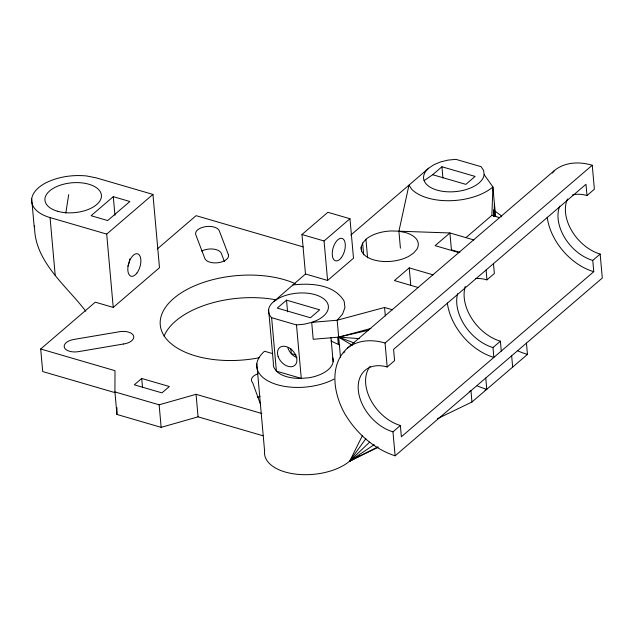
<?xml version="1.0" encoding="UTF-8"?>
<svg xmlns="http://www.w3.org/2000/svg" width="634" height="634" viewBox="0 0 634 634"><rect width="100%" height="100%" fill="white"/><g stroke="black" fill="none" stroke-linecap="round" stroke-linejoin="round"><path stroke-width="0.95" d="M262.967 435.756L198.07 416.839L161.147 427.348L116.933 414.454L114.92 391.923L115 370.684L40.695 349.001L42.708 371.556L115.134 392.668M116.933 414.454L116.957 407.694M361.515 250.961L361.166 247.062L362.632 243.076L365.937 239.311A28.681 15.161 -5.1 0 1 391.598 230.95L449.91 232.963L465.942 237.639L491.865 215.354L492.919 186.943L484.146 174.675L483.623 170.506L481.079 166.679L455.862 159.34L447.961 160.117L440.464 161.955L433.886 164.721L428.663 168.224L350.784 235.111M493.965 216.582L494.433 203.847L492.919 186.943A47.098 24.908 -5.1 0 1 411.759 189.328L408.97 185.136L398.913 231.267L400.426 248.171M493.759 216.432L494.124 209.656M493.68 216.622L494.084 209.743M65.785 213.143L68.694 194.622M85.772 311.231C66.285 285.49 33.856 261.192 34.569 225.593M362.521 435.392L349.746 461.061A46.686 24.671 -5.1 0 1 296.054 474.161A46.686 24.671 -5.1 0 1 264.608 451.115L256.81 363.861M365.881 438.649L349.746 461.061L378.086 447.366M572.344 195.01A38.349 26.168 49.4 0 1 586.989 195.549L594.383 189.201L592.251 165.236A66.697 45.513 49.4 0 0 554.639 170.348L347.448 348.129C328.642 364.978 333.682 393.857 344.73 413.645C356.126 432.895 373.624 448.817 395.109 455.806L602.3 278.025L600.16 254.06A38.349 26.168 49.4 0 1 567.501 198.965M552.325 173.074L554.639 170.348M369.701 442.072L349.746 461.061L377.983 446.804M305.485 273.999L327.596 280.45L353.503 258.212L349.968 218.738L327.857 212.295L301.958 234.525L305.485 273.999L273.611 301.713A30.012 15.858 -5.1 0 1 321.002 297.037A30.012 15.858 -5.1 0 1 311.698 322.381L313.204 339.277L338.675 337.137L368.203 330.33M432.673 174.715L441.922 166.766L475.088 176.418L465.847 184.367L432.673 174.715L424.122 180.627M113.288 196.667L91.09 215.718L107.669 220.553L129.867 201.509L113.288 196.667L114.952 215.306M40.695 349.001L95.274 302.172L113.232 307.411L106.702 234.097L152.945 194.416L96.297 177.885L86.573 175.951C72.672 174.627 58.376 176.648 45.799 182.861A41.685 22.032 -5.1 0 0 50.054 217.573L55.206 275.378M157.216 249.019L196.088 215.663L303.187 246.911M113.232 307.411L159.483 267.73L152.945 194.416M141.715 378.466L134.313 384.814L161.947 392.874L169.349 386.526L141.715 378.466L142.499 387.287M327.596 280.45L324.061 240.975L349.968 218.738M286.528 300.151L277.28 308.084L310.438 317.761L319.687 309.82L286.528 300.151L287.567 311.809M433.125 274.855L409.223 267.881L394.427 280.577L418.329 287.551M343.398 352.9L344.888 351.616M347.448 348.129A66.697 45.513 49.4 0 1 385.052 343.01L592.251 165.236M475.484 278.619A40.021 27.31 49.4 0 1 486.967 279.856L494.361 273.508L493.482 263.641M395.109 455.806L392.969 431.841A38.349 26.168 49.4 0 1 358.305 390.14A38.349 26.168 49.4 0 1 387.192 366.983L394.594 360.635L393.587 349.358L585.982 184.272L586.989 195.549M392.969 431.841L400.371 425.485A38.349 26.168 49.4 0 1 370.414 399.396A38.349 26.168 49.4 0 1 370.193 366.341M400.371 425.485L401.37 436.771L593.765 271.685L592.758 260.408L600.16 254.06M447.335 302.957A51.687 35.274 49.4 0 0 493.87 357.402L492.99 347.535L500.392 341.187A40.021 27.31 49.4 0 1 465.277 286.378M437.42 418.694L471.958 402.004L527.456 354.39L526.45 343.105M352.116 459.285L349.746 461.061L359.343 456.028M374.242 444.632L349.746 461.061L354.866 458.089M469.247 391.717L470.951 390.726L471.958 402.004M485.01 390.219L486.761 389.308L485.755 378.03M114.92 391.923L159.134 404.809L196.057 394.308L261.897 413.526M392.47 309.78L384.561 307.474L337.169 320.233L311.698 322.381L304.296 324.18L296.498 324.949L271.629 317.697A30.012 15.882 -4.8 0 1 273.555 301.689M370.898 328.467L338.675 337.137L352.25 345.292M292.734 284.951C310.509 282.978 334.055 284.016 344.151 301.213L344.936 307.609L342.558 314.099L337.169 320.233L340.49 357.402M359.272 338.611L338.675 337.137L354.192 342.946M398.913 231.267L405.617 232.591A28.681 15.161 -5.1 0 1 416.776 249.408L413.471 253.172L408.542 256.469A28.681 15.161 -5.1 0 1 377.032 260.677A28.681 15.161 -5.1 0 1 361.166 247.062M459.919 252.34L451.432 249.867L449.91 232.963L435.122 245.659L459.024 252.633M301.958 234.525L324.061 240.975M50.054 217.573L106.702 234.097M296.03 354.969L291.299 353.582L290.863 348.724M465.942 237.639L473.852 239.945M272.683 353.621L264.576 351.236A46.686 24.671 -5.1 0 0 272.541 383.079A46.686 24.671 -5.1 0 0 333.928 379.164M491.865 215.354L499.766 217.716M330.988 341.029L339.792 345.07M494.742 210.932L500.797 215.362L501.779 216.844M224.428 261.573L221.298 253.37A12.006 6.348 -5.1 0 0 201.667 251.08M260.669 404.801L252.633 382.611A12.006 6.348 -5.1 0 1 258.086 373.743M495.725 216.654L494.433 203.847L494.607 216.566M511.654 355.809L512.66 367.086M500.392 341.187L501.272 351.054M486.088 269.989L486.967 279.856M441.922 166.766L442.928 178.043M409.223 267.881L410.729 284.785M384.561 307.474L385.313 315.93M385.052 343.01L387.192 366.983M365.937 239.311L367.593 257.816M362.632 243.076L363.67 254.765M337.692 337.217L338.294 343.977M330.972 337.534L333.127 361.657M296.498 324.949L301.269 378.387L309.075 377.745A30.012 15.858 -5.1 0 0 332.62 357.544M271.629 317.697L276.4 371.136A30.012 15.858 -5.1 0 0 301.269 378.387L276.4 371.136L273.904 367.49A30.012 15.858 -5.1 0 1 273.405 363.385L268.618 309.82M196.057 394.308L198.07 416.839M159.134 404.809L161.147 427.348M31.7 198.917L34.228 227.289M164.087 336.131A80.035 42.304 -5.1 0 1 276.408 299.882M257.499 397.391A12.006 6.348 -5.1 0 1 260.099 396.305M259.338 357.719A80.035 42.304 -5.1 0 1 162.851 311.849A80.035 42.304 -5.1 0 1 295.23 283.652M593.765 271.685A51.687 35.274 49.4 0 1 547.229 217.24M592.758 260.408A38.349 26.168 49.4 0 1 559.743 206.145M129.772 258.973A11.674 5.896 -73.7 0 1 127.933 266.232M527.456 354.39A80.035 54.619 49.4 0 1 517.875 350.911M486.761 389.308A80.035 54.619 49.4 0 1 477.172 385.829M484.138 174.675A30.424 16.127 -5.2 0 1 444.085 191.516A30.424 16.127 -5.2 0 1 428.663 168.224M297.037 357.679A11.674 7.965 49.4 0 1 287.884 347.923M492.99 347.535A40.021 27.31 49.4 0 1 457.605 293.661M123.392 344.016L78.822 351.577A12.006 6.348 -5.1 0 1 64.478 347.717A12.006 6.348 -5.1 0 1 73.465 339.515L120.222 331.606A12.006 6.348 -5.1 0 1 133.679 336.21A12.006 6.348 -5.1 0 1 123.392 344.016M228.327 254.503L219.285 230.808A12.006 6.348 -5.1 0 0 205.218 226.71A12.006 6.348 -5.1 0 0 195.803 234.786L204.837 258.482A12.006 6.348 -5.1 0 0 218.912 262.587A12.006 6.348 -5.1 0 0 228.327 254.503M57.448 211.217A28.348 14.978 -5.1 0 0 101.377 196.92A28.348 14.978 -5.1 0 0 60.698 185.049A28.348 14.978 -5.1 0 0 57.448 211.217M136.873 273.111A11.674 5.896 -73.7 0 0 138.299 254.107A11.674 5.896 -73.7 0 0 127.862 267.825A11.674 5.896 -73.7 0 0 136.873 273.111M278.088 356.324A11.674 7.965 49.4 0 0 294.667 365.469A11.674 7.965 49.4 0 0 288.858 347.694A11.674 7.965 49.4 0 0 278.088 356.324M341.306 257.689A11.674 5.896 -73.7 0 0 342.732 238.685A11.674 5.896 -73.7 0 0 332.295 252.411A11.674 5.896 -73.7 0 0 341.306 257.689"/></g></svg>
